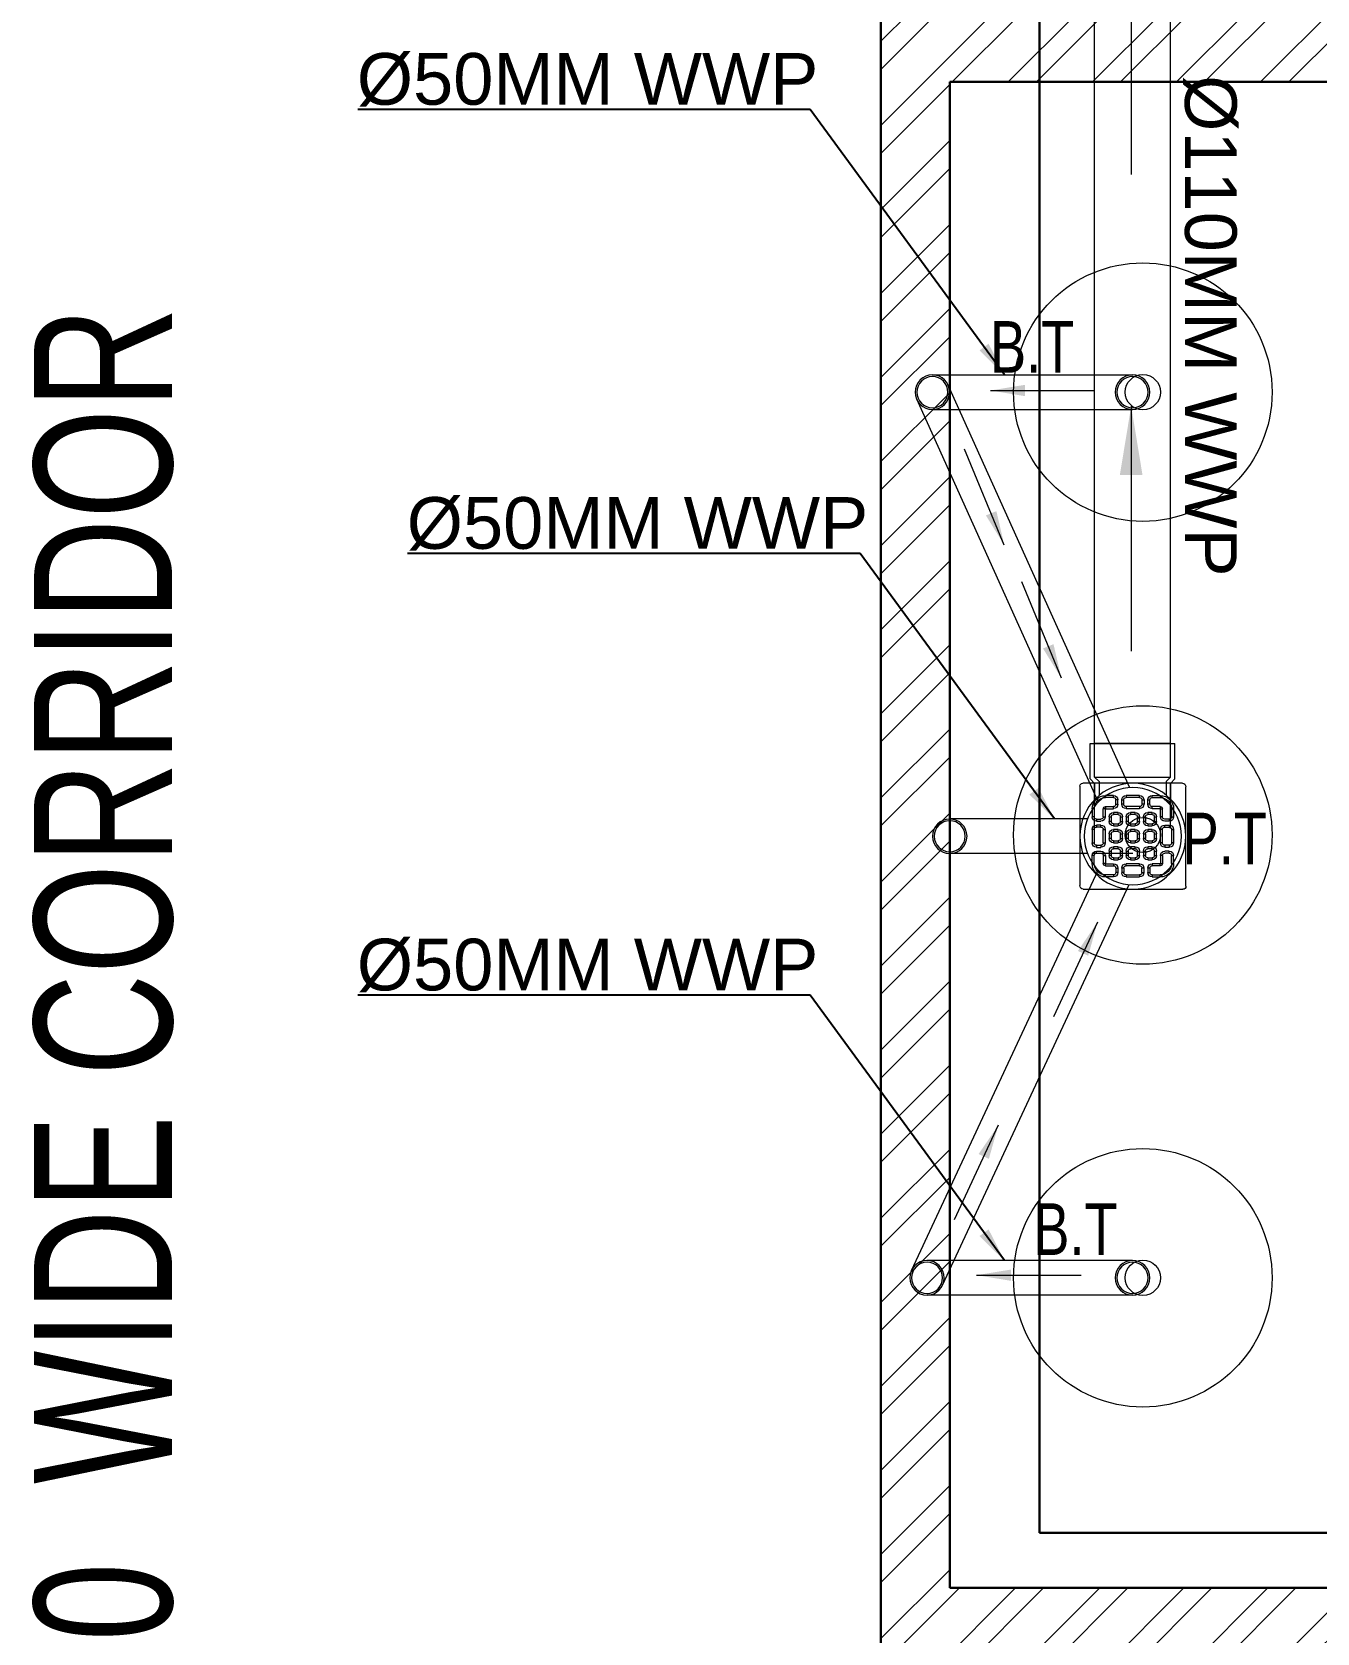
# Model space of a CAD drawing. Header units: millimetres. Extents: x 554 to 29966, y 4404 to 52986.
# Drawn here: x 16079 to 17943, y 41710 to 44033 of the extents above; entities that cross this region are included whole.
import ezdxf

# ---------------------------------------------------------------- set-up
doc = ezdxf.new("R2010")
doc.units = ezdxf.units.MM
doc.linetypes.add('DASHED2', pattern=[0.375, 0.25, -0.125])
for name, color, linetype, lineweight in [('A-TEXT-ROOM-50', 7, 'Continuous', 9), ('PP-BEAM', 6, 'DASHED2', 30), ('PP-WALL', 7, 'Continuous', 30), ('WALL HATCH', 8, 'Continuous', 0)]:
    doc.layers.add(name, color=color, linetype=linetype, lineweight=lineweight)
doc.layers.add('SH - WWP', color=94, linetype='Continuous', lineweight=0, true_color=0x009e00)
doc.layers.add('SH- WWP', color=92, linetype='Continuous')
doc.styles.add('_MAA_200', font='Arial Narrow.ttf', dxfattribs={"height": 100})
doc.styles.add('ARIAL', font='Arial.ttf')
doc.styles.add('ARIEL', font='SANSS___.TTF', dxfattribs={"width": 0.75})
doc.styles.get("Standard").update_dxf_attribs({"font": 'arial.ttf'})
doc.dimstyles.new('COLUMN DIM PLAN', dxfattribs={"dimtxt": 100, "dimasz": 50, "dimexe": 0, "dimexo": 0, "dimgap": 30, "dimtad": 0, "dimdec": 0, "dimdsep": 46, "dimtxsty": '_MAA_200', "dimblk": 'ARCHTICK', "dimcen": 2.5, "dimdle": 50, "dimclrd": 256, "dimclre": 256, "dimclrt": 256, "dimadec": 0, "dimazin": 0, "dimtfac": 1, "dimtdec": 0, "dimtmove": 1, "dimatfit": 3, "dimfxl": 1, "dimlwd": -1, "dimlwe": -1, "dimarcsym": 0})

# ---------------------------------------------------------------- blocks, each defined once
blk = doc.blocks.new('PP-BT')
for radius in [37.5, 33.8]:
    blk.add_circle((-573, 3388.7), radius)
blk = doc.blocks.new('PP-P TRAP')
at = {"linetype": 'Continuous'}
for p, q in [((-551.8, 11576.8), (-556.2, 11572.4)), ((-551.8, 11576.8), (-516.9, 11576.8)), ((-516.9, 11493), (-516.9, 11576.8)), ((-551.8, 11493), (-556.2, 11497.4)), ((-551.8, 11493), (-516.9, 11493))]:
    blk.add_line(p, q, dxfattribs=at)
at = {"linetype": 'Continuous', "ltscale": 0.005}
for p, q in [((-556.2, 11572.4), (-571.7, 11572.4)), ((-554.4, 11568), (-567.7, 11568)), ((-550, 11572.4), (-554.4, 11568)), ((-550, 11497.4), (-550, 11572.4)), ((-550, 11572.4), (-516.9, 11572.4)), ((-556.2, 11497.4), (-572.3, 11497.4)), ((-554.4, 11501.8), (-568.2, 11501.8)), ((-550, 11497.4), (-554.4, 11501.8)), ((-550, 11497.4), (-516.9, 11497.4))]:
    blk.add_line(p, q, dxfattribs=at)
blk.add_line((-516.9, 11572.4), (-516.9, 11497.4))
for radius in [52.3, 48]:
    blk.add_circle((-608.4, 11535.2), radius, dxfattribs=at)
blk = doc.blocks.new('PP-GRATING')
at = {"linetype": 'Continuous'}
for p, q in [((-969.9, -379.6), (-969.9, -277.9)), ((-966.4, -274.4), (-864.7, -274.4)), ((-861.8, -277.3), (-861.8, -379)), ((-943.8, -286.9), (-943.8, -289)), ((-935.6, -286.9), (-943.8, -286.9)), ((-935.6, -289), (-943.8, -289)), ((-935.6, -289), (-935.6, -286.9)), ((-933.3, -295.9), (-933.3, -291.3)), ((-931.2, -291.3), (-933.3, -291.3)), ((-931.2, -295.9), (-931.2, -291.3)), ((-927.3, -291.3), (-927.3, -295.9)), ((-925.2, -291.3), (-927.3, -291.3)), ((-925.2, -291.3), (-925.2, -295.9)), ((-922.8, -289), (-922.8, -286.9)), ((-922.8, -286.9), (-908.9, -286.9)), ((-922.8, -289), (-908.9, -289)), ((-908.9, -286.9), (-908.9, -289)), ((-906.6, -295.9), (-906.6, -291.3)), ((-904.5, -291.3), (-906.6, -291.3)), ((-904.5, -295.9), (-904.5, -291.3)), ((-900.5, -295.9), (-900.5, -291.3)), ((-900.5, -291.3), (-898.4, -291.3)), ((-898.4, -295.9), (-898.4, -291.3)), ((-896.1, -286.9), (-888, -286.9)), ((-896.1, -289), (-896.1, -286.9)), ((-896.1, -289), (-888, -289)), ((-888, -286.9), (-888, -289)), ((-955.4, -300.6), (-957.5, -300.6)), ((-957.5, -300.6), (-957.5, -308.7)), ((-955.4, -308.7), (-957.5, -308.7)), ((-955.4, -300.6), (-955.4, -308.7)), ((-946.1, -308.7), (-946.1, -300.6)), ((-944, -300.6), (-946.1, -300.6)), ((-946.1, -308.7), (-944, -308.7)), ((-944, -308.7), (-944, -300.6)), ((-943.8, -298.3), (-943.8, -300.4)), ((-943.8, -298.3), (-935.6, -298.3)), ((-943.8, -300.4), (-935.6, -300.4)), ((-940, -313.4), (-940, -308.7)), ((-937.9, -308.7), (-940, -308.7)), ((-937.9, -313.4), (-937.9, -308.7)), ((-935.6, -300.4), (-935.6, -298.3)), ((-935.6, -304.3), (-931, -304.3)), ((-935.6, -306.4), (-935.6, -304.3)), ((-935.6, -306.4), (-931, -306.4)), ((-933.3, -295.9), (-931.2, -295.9)), ((-931, -304.3), (-931, -306.4)), ((-928.7, -308.7), (-928.7, -313.4)), ((-926.6, -308.7), (-928.7, -308.7)), ((-927.3, -295.9), (-925.2, -295.9)), ((-926.6, -308.7), (-926.6, -313.4)), ((-922.8, -298.3), (-908.9, -298.3)), ((-922.8, -298.3), (-922.8, -300.4)), ((-922.8, -300.4), (-908.9, -300.4)), ((-922.6, -313.4), (-922.6, -308.7)), ((-920.5, -308.7), (-922.6, -308.7)), ((-920.5, -313.4), (-920.5, -308.7)), ((-918.2, -304.3), (-913.5, -304.3)), ((-918.2, -306.4), (-918.2, -304.3)), ((-918.2, -306.4), (-913.5, -306.4)), ((-913.5, -304.3), (-913.5, -306.4)), ((-911.2, -308.7), (-911.2, -313.4)), ((-909.1, -308.7), (-911.2, -308.7)), ((-909.1, -308.7), (-909.1, -313.4)), ((-908.9, -298.3), (-908.9, -300.4)), ((-906.6, -295.9), (-904.5, -295.9)), ((-905.2, -313.4), (-905.2, -308.7)), ((-903.1, -308.7), (-905.2, -308.7)), ((-903.1, -313.4), (-903.1, -308.7)), ((-900.8, -304.3), (-896.1, -304.3)), ((-900.8, -306.4), (-900.8, -304.3)), ((-900.8, -306.4), (-896.1, -306.4)), ((-898.4, -295.9), (-900.5, -295.9)), ((-888, -298.3), (-896.1, -298.3)), ((-896.1, -300.4), (-896.1, -298.3)), ((-888, -300.4), (-896.1, -300.4)), ((-896.1, -304.3), (-896.1, -306.4)), ((-893.8, -308.7), (-893.8, -313.4)), ((-891.7, -308.7), (-893.8, -308.7)), ((-891.7, -308.7), (-891.7, -313.4)), ((-888, -298.3), (-888, -300.4)), ((-887.8, -308.7), (-887.8, -300.6)), ((-887.8, -300.6), (-885.7, -300.6)), ((-885.7, -308.7), (-887.8, -308.7)), ((-885.7, -308.7), (-885.7, -300.6)), ((-876.4, -300.6), (-876.4, -308.7)), ((-876.4, -300.6), (-874.3, -300.6)), ((-876.4, -308.7), (-874.3, -308.7)), ((-874.3, -300.6), (-874.3, -308.7)), ((-957.5, -321.5), (-957.5, -335.4)), ((-955.4, -321.5), (-957.5, -321.5)), ((-955.4, -321.5), (-955.4, -335.4)), ((-953.1, -311), (-948.4, -311)), ((-953.1, -311), (-953.1, -313.1)), ((-953.1, -313.1), (-948.4, -313.1)), ((-948.4, -317.1), (-953.1, -317.1)), ((-953.1, -317.1), (-953.1, -319.2)), ((-948.4, -319.2), (-953.1, -319.2)), ((-948.4, -319.2), (-948.4, -317.1)), ((-946.1, -335.4), (-946.1, -321.5)), ((-946.1, -321.5), (-944, -321.5)), ((-944, -335.4), (-944, -321.5)), ((-937.9, -313.4), (-940, -313.4)), ((-940, -330.8), (-940, -326.1)), ((-937.9, -326.1), (-940, -326.1)), ((-937.9, -330.8), (-937.9, -326.1)), ((-931, -315.7), (-935.6, -315.7)), ((-935.6, -315.7), (-935.6, -317.8)), ((-931, -317.8), (-935.6, -317.8)), ((-935.6, -321.7), (-931, -321.7)), ((-935.6, -323.8), (-935.6, -321.7)), ((-935.6, -323.8), (-931, -323.8)), ((-931, -315.7), (-931, -317.8)), ((-931, -321.7), (-931, -323.8)), ((-928.7, -313.4), (-926.6, -313.4)), ((-928.7, -326.1), (-928.7, -330.8)), ((-926.6, -326.1), (-928.7, -326.1)), ((-926.6, -326.1), (-926.6, -330.8)), ((-920.5, -313.4), (-922.6, -313.4)), ((-922.6, -330.8), (-922.6, -326.1)), ((-920.5, -326.1), (-922.6, -326.1)), ((-920.5, -330.8), (-920.5, -326.1)), ((-913.5, -315.7), (-918.2, -315.7)), ((-918.2, -315.7), (-918.2, -317.8)), ((-913.5, -317.8), (-918.2, -317.8)), ((-918.2, -321.7), (-913.5, -321.7)), ((-918.2, -323.8), (-918.2, -321.7)), ((-918.2, -323.8), (-913.5, -323.8)), ((-913.5, -315.7), (-913.5, -317.8)), ((-913.5, -321.7), (-913.5, -323.8)), ((-911.2, -313.4), (-909.1, -313.4)), ((-911.2, -326.1), (-911.2, -330.8)), ((-909.1, -326.1), (-911.2, -326.1)), ((-909.1, -326.1), (-909.1, -330.8)), ((-903.1, -313.4), (-905.2, -313.4)), ((-905.2, -330.8), (-905.2, -326.1)), ((-903.1, -326.1), (-905.2, -326.1)), ((-903.1, -330.8), (-903.1, -326.1)), ((-896.1, -315.7), (-900.8, -315.7)), ((-900.8, -315.7), (-900.8, -317.8)), ((-896.1, -317.8), (-900.8, -317.8)), ((-900.8, -321.7), (-896.1, -321.7)), ((-900.8, -323.8), (-900.8, -321.7)), ((-900.8, -323.8), (-896.1, -323.8)), ((-896.1, -315.7), (-896.1, -317.8)), ((-896.1, -321.7), (-896.1, -323.8)), ((-893.8, -313.4), (-891.7, -313.4)), ((-893.8, -326.1), (-893.8, -330.8)), ((-891.7, -326.1), (-893.8, -326.1)), ((-891.7, -326.1), (-891.7, -330.8)), ((-887.8, -335.4), (-887.8, -321.5)), ((-885.7, -321.5), (-887.8, -321.5)), ((-885.7, -335.4), (-885.7, -321.5)), ((-878.7, -311), (-883.3, -311)), ((-878.7, -313.1), (-883.3, -313.1)), ((-883.3, -317.1), (-878.7, -317.1)), ((-883.3, -319.2), (-883.3, -317.1)), ((-883.3, -319.2), (-878.7, -319.2)), ((-878.7, -311), (-878.7, -313.1)), ((-878.7, -317.1), (-878.7, -319.2)), ((-876.4, -321.5), (-876.4, -335.4)), ((-876.4, -321.5), (-874.3, -321.5)), ((-874.3, -321.5), (-874.3, -335.4)), ((-957.5, -335.4), (-955.4, -335.4)), ((-953.1, -337.8), (-948.4, -337.8)), ((-953.1, -337.8), (-953.1, -339.9)), ((-953.1, -339.9), (-948.4, -339.9)), ((-948.4, -337.8), (-948.4, -339.9)), ((-946.1, -335.4), (-944, -335.4)), ((-937.9, -330.8), (-940, -330.8)), ((-931, -333.1), (-935.6, -333.1)), ((-935.6, -333.1), (-935.6, -335.2)), ((-931, -335.2), (-935.6, -335.2)), ((-935.6, -339.2), (-931, -339.2)), ((-935.6, -341.3), (-935.6, -339.2)), ((-935.6, -341.3), (-931, -341.3)), ((-931, -333.1), (-931, -335.2)), ((-931, -339.2), (-931, -341.3)), ((-928.7, -330.8), (-926.6, -330.8)), ((-920.5, -330.8), (-922.6, -330.8)), ((-913.5, -333.1), (-918.2, -333.1)), ((-918.2, -333.1), (-918.2, -335.2)), ((-913.5, -335.2), (-918.2, -335.2)), ((-918.2, -339.2), (-913.5, -339.2)), ((-918.2, -341.3), (-918.2, -339.2)), ((-918.2, -341.3), (-913.5, -341.3)), ((-913.5, -333.1), (-913.5, -335.2)), ((-913.5, -339.2), (-913.5, -341.3)), ((-911.2, -330.8), (-909.1, -330.8)), ((-903.1, -330.8), (-905.2, -330.8)), ((-896.1, -333.1), (-900.8, -333.1)), ((-900.8, -333.1), (-900.8, -335.2)), ((-896.1, -335.2), (-900.8, -335.2)), ((-900.8, -339.2), (-896.1, -339.2)), ((-900.8, -341.3), (-900.8, -339.2)), ((-900.8, -341.3), (-896.1, -341.3)), ((-896.1, -333.1), (-896.1, -335.2)), ((-896.1, -339.2), (-896.1, -341.3)), ((-893.8, -330.8), (-891.7, -330.8)), ((-885.7, -335.4), (-887.8, -335.4)), ((-878.7, -337.8), (-883.3, -337.8)), ((-883.3, -337.8), (-883.3, -339.9)), ((-878.7, -339.9), (-883.3, -339.9)), ((-878.7, -337.8), (-878.7, -339.9)), ((-874.3, -335.4), (-876.4, -335.4)), ((-957.5, -356.4), (-957.5, -348.2)), ((-955.4, -348.2), (-957.5, -348.2)), ((-955.4, -356.4), (-957.5, -356.4)), ((-955.4, -356.4), (-955.4, -348.2)), ((-953.1, -345.9), (-953.1, -343.8)), ((-953.1, -343.8), (-948.4, -343.8)), ((-953.1, -345.9), (-948.4, -345.9)), ((-946.1, -348.2), (-944, -348.2)), ((-946.1, -348.2), (-946.1, -356.4)), ((-944, -356.4), (-946.1, -356.4)), ((-944, -348.2), (-944, -356.4)), ((-943.8, -356.6), (-935.6, -356.6)), ((-943.8, -358.7), (-943.8, -356.6)), ((-943.8, -358.7), (-935.6, -358.7)), ((-940, -348.2), (-940, -343.6)), ((-937.9, -343.6), (-940, -343.6)), ((-937.9, -348.2), (-940, -348.2)), ((-937.9, -348.2), (-937.9, -343.6)), ((-931, -350.5), (-935.6, -350.5)), ((-935.6, -350.5), (-935.6, -352.6)), ((-931, -352.6), (-935.6, -352.6)), ((-935.6, -356.6), (-935.6, -358.7)), ((-931, -350.5), (-931, -352.6)), ((-928.7, -343.6), (-928.7, -348.2)), ((-926.6, -343.6), (-928.7, -343.6)), ((-928.7, -348.2), (-926.6, -348.2)), ((-926.6, -343.6), (-926.6, -348.2)), ((-922.8, -356.6), (-908.9, -356.6)), ((-922.8, -358.7), (-922.8, -356.6)), ((-922.8, -358.7), (-908.9, -358.7)), ((-922.6, -348.2), (-922.6, -343.6)), ((-920.5, -343.6), (-922.6, -343.6)), ((-920.5, -348.2), (-922.6, -348.2)), ((-920.5, -348.2), (-920.5, -343.6)), ((-913.5, -350.5), (-918.2, -350.5)), ((-918.2, -350.5), (-918.2, -352.6)), ((-913.5, -352.6), (-918.2, -352.6)), ((-913.5, -350.5), (-913.5, -352.6)), ((-911.2, -343.6), (-911.2, -348.2)), ((-909.1, -343.6), (-911.2, -343.6)), ((-911.2, -348.2), (-909.1, -348.2)), ((-909.1, -343.6), (-909.1, -348.2)), ((-908.9, -358.7), (-908.9, -356.6)), ((-905.2, -348.2), (-905.2, -343.6)), ((-903.1, -343.6), (-905.2, -343.6)), ((-903.1, -348.2), (-905.2, -348.2)), ((-903.1, -348.2), (-903.1, -343.6)), ((-896.1, -350.5), (-900.8, -350.5)), ((-900.8, -350.5), (-900.8, -352.6)), ((-896.1, -352.6), (-900.8, -352.6)), ((-896.1, -350.5), (-896.1, -352.6)), ((-888, -356.6), (-896.1, -356.6)), ((-896.1, -356.6), (-896.1, -358.7)), ((-888, -358.7), (-896.1, -358.7)), ((-893.8, -343.6), (-893.8, -348.2)), ((-891.7, -343.6), (-893.8, -343.6)), ((-893.8, -348.2), (-891.7, -348.2)), ((-891.7, -343.6), (-891.7, -348.2)), ((-888, -358.7), (-888, -356.6)), ((-887.8, -348.2), (-887.8, -356.4)), ((-885.7, -348.2), (-887.8, -348.2)), ((-887.8, -356.4), (-885.7, -356.4)), ((-885.7, -348.2), (-885.7, -356.4)), ((-878.7, -343.8), (-883.3, -343.8)), ((-878.7, -345.9), (-883.3, -345.9)), ((-878.7, -345.9), (-878.7, -343.8)), ((-876.4, -348.2), (-874.3, -348.2)), ((-876.4, -356.4), (-876.4, -348.2)), ((-876.4, -356.4), (-874.3, -356.4)), ((-874.3, -356.4), (-874.3, -348.2)), ((-943.8, -370.1), (-943.8, -368)), ((-935.6, -368), (-943.8, -368)), ((-935.6, -370.1), (-943.8, -370.1)), ((-935.6, -368), (-935.6, -370.1)), ((-933.3, -361), (-933.3, -365.7)), ((-933.3, -361), (-931.2, -361)), ((-931.2, -365.7), (-933.3, -365.7)), ((-931.2, -361), (-931.2, -365.7)), ((-927.3, -365.7), (-927.3, -361)), ((-927.3, -361), (-925.2, -361)), ((-925.2, -365.7), (-927.3, -365.7)), ((-925.2, -365.7), (-925.2, -361)), ((-908.9, -368), (-922.8, -368)), ((-922.8, -368), (-922.8, -370.1)), ((-908.9, -370.1), (-922.8, -370.1)), ((-908.9, -368), (-908.9, -370.1)), ((-906.6, -361), (-906.6, -365.7)), ((-906.6, -361), (-904.5, -361)), ((-906.6, -365.7), (-904.5, -365.7)), ((-904.5, -361), (-904.5, -365.7)), ((-900.5, -361), (-900.5, -365.7)), ((-898.4, -361), (-900.5, -361)), ((-900.5, -365.7), (-898.4, -365.7)), ((-898.4, -361), (-898.4, -365.7)), ((-896.1, -368), (-896.1, -370.1)), ((-896.1, -368), (-888, -368)), ((-896.1, -370.1), (-888, -370.1)), ((-888, -370.1), (-888, -368)), ((-865.3, -382.5), (-967, -382.5))]:
    blk.add_line(p, q, dxfattribs=at)
for centre, radius, start, end in [((-966.4, -277.9), 3.49, 90, 180), ((-864.7, -277.3), 2.9, 360, 90), ((-943.8, -300.6), 13.7, 90, 180), ((-943.8, -300.6), 11.6, 90, 180), ((-935.6, -291.3), 4.42, 360, 90), ((-935.6, -291.3), 2.32, 360, 90), ((-922.8, -291.3), 4.42, 90, 180), ((-922.8, -291.3), 2.32, 90, 180), ((-908.9, -291.3), 4.42, 360, 90), ((-908.9, -291.3), 2.32, 360, 90), ((-896.1, -291.3), 4.42, 90, 180), ((-896.1, -291.3), 2.32, 90, 180), ((-888, -300.6), 13.7, 0, 90), ((-888, -300.6), 11.6, 0, 90), ((-953.1, -308.7), 4.42, 180, 270), ((-953.1, -308.7), 2.32, 180, 270), ((-948.4, -308.7), 4.42, 270, 360), ((-948.4, -308.7), 2.32, 270, 360), ((-943.8, -300.6), 2.32, 90, 180), ((-943.8, -300.6), 0.232, 90, 180), ((-935.6, -308.7), 4.42, 90, 180), ((-935.6, -308.7), 2.32, 90, 180), ((-935.6, -308.7), 2.32, 90, 180), ((-935.6, -295.9), 4.42, 270, 360), ((-935.6, -295.9), 2.32, 270, 360), ((-931, -308.7), 4.42, 360, 90), ((-931, -308.7), 2.32, 360, 90), ((-922.8, -295.9), 4.42, 180, 270), ((-922.8, -295.9), 2.32, 180, 270), ((-918.2, -308.7), 4.42, 90, 180), ((-918.2, -308.7), 2.32, 90, 180), ((-918.2, -308.7), 2.32, 90, 180), ((-913.5, -308.7), 4.42, 360, 90), ((-913.5, -308.7), 2.32, 360, 90), ((-908.9, -295.9), 4.42, 270, 360), ((-908.9, -295.9), 2.32, 270, 360), ((-900.8, -308.7), 4.42, 90, 180), ((-900.8, -308.7), 2.32, 90, 180), ((-896.1, -295.9), 4.42, 180, 270), ((-896.1, -295.9), 2.32, 180, 270), ((-896.1, -308.7), 4.42, 360, 90), ((-896.1, -308.7), 2.32, 360, 90), ((-888, -300.6), 2.32, 0, 90), ((-888, -300.6), 0.232, 0, 90), ((-883.3, -308.7), 4.42, 180, 270), ((-883.3, -308.7), 2.32, 180, 270), ((-878.7, -308.7), 2.32, 270, 0), ((-878.7, -308.7), 4.42, 270, 0), ((-953.1, -321.5), 4.42, 90, 180), ((-953.1, -321.5), 2.32, 90, 180), ((-948.4, -321.5), 4.42, 360, 90), ((-948.4, -321.5), 2.32, 360, 90), ((-935.6, -313.4), 4.42, 180, 270), ((-935.6, -326.1), 4.42, 90, 180), ((-935.6, -313.4), 2.32, 180, 270), ((-935.6, -326.1), 2.32, 90, 180), ((-935.6, -326.1), 2.32, 90, 180), ((-931, -313.4), 2.32, 270, 360), ((-931, -313.4), 4.42, 270, 0), ((-931, -326.1), 4.42, 360, 90), ((-931, -326.1), 2.32, 360, 90), ((-918.2, -313.4), 4.42, 180, 270), ((-918.2, -326.1), 4.42, 90, 180), ((-918.2, -313.4), 2.32, 180, 270), ((-918.2, -326.1), 2.32, 90, 180), ((-918.2, -326.1), 2.32, 90, 180), ((-913.5, -313.4), 2.32, 270, 0), ((-913.5, -313.4), 4.42, 270, 0), ((-913.5, -326.1), 4.42, 360, 90), ((-913.5, -326.1), 2.32, 360, 90), ((-900.8, -313.4), 4.42, 180, 270), ((-900.8, -326.1), 4.42, 90, 180), ((-900.8, -313.4), 2.32, 180, 270), ((-900.8, -326.1), 2.32, 90, 180), ((-900.8, -326.1), 2.32, 90, 180), ((-896.1, -313.4), 2.32, 270, 0), ((-896.1, -313.4), 4.42, 270, 0), ((-896.1, -326.1), 4.42, 360, 90), ((-896.1, -326.1), 2.32, 360, 90), ((-883.3, -321.5), 4.42, 90, 180), ((-883.3, -321.5), 2.32, 90, 180), ((-878.7, -321.5), 4.42, 360, 90), ((-878.7, -321.5), 2.32, 360, 90), ((-953.1, -335.4), 4.42, 180, 270), ((-953.1, -335.4), 2.32, 180, 270), ((-948.4, -335.4), 4.42, 270, 360), ((-948.4, -335.4), 2.32, 270, 360), ((-935.6, -330.8), 4.42, 180, 270), ((-935.6, -343.6), 4.42, 90, 180), ((-935.6, -330.8), 2.32, 180, 270), ((-935.6, -343.6), 2.32, 90, 180), ((-935.6, -343.6), 2.32, 90, 180), ((-931, -330.8), 2.32, 270, 360), ((-931, -330.8), 4.42, 270, 0), ((-931, -343.6), 4.42, 360, 90), ((-931, -343.6), 2.32, 360, 90), ((-918.2, -330.8), 4.42, 180, 270), ((-918.2, -343.6), 4.42, 90, 180), ((-918.2, -330.8), 2.32, 180, 270), ((-918.2, -343.6), 2.32, 90, 180), ((-918.2, -343.6), 2.32, 90, 180), ((-913.5, -330.8), 2.32, 270, 0), ((-913.5, -330.8), 4.42, 270, 0), ((-913.5, -343.6), 4.42, 360, 90), ((-913.5, -343.6), 2.32, 360, 90), ((-900.8, -330.8), 4.42, 180, 270), ((-900.8, -343.6), 4.42, 90, 180), ((-900.8, -330.8), 2.32, 180, 270), ((-900.8, -343.6), 2.32, 90, 180), ((-900.8, -343.6), 2.32, 90, 180), ((-896.1, -330.8), 2.32, 270, 0), ((-896.1, -330.8), 4.42, 270, 0), ((-896.1, -343.6), 4.42, 360, 90), ((-896.1, -343.6), 2.32, 360, 90), ((-883.3, -335.4), 4.42, 180, 270), ((-883.3, -335.4), 2.32, 180, 270), ((-878.7, -335.4), 2.32, 270, 0), ((-878.7, -335.4), 4.42, 270, 0), ((-953.1, -348.2), 4.42, 90, 180), ((-943.8, -356.4), 13.7, 180, 270), ((-953.1, -348.2), 2.32, 90, 180), ((-943.8, -356.4), 11.6, 180, 270), ((-948.4, -348.2), 4.42, 360, 90), ((-948.4, -348.2), 2.32, 360, 90), ((-943.8, -356.4), 2.32, 180, 270), ((-943.8, -356.4), 0.232, 180, 270), ((-935.6, -348.2), 4.42, 180, 270), ((-935.6, -348.2), 2.32, 180, 270), ((-935.6, -361), 4.42, 360, 90), ((-935.6, -361), 2.32, 360, 90), ((-931, -348.2), 2.32, 270, 360), ((-931, -348.2), 4.42, 270, 0), ((-922.8, -361), 4.42, 90, 180), ((-922.8, -361), 2.32, 90, 180), ((-918.2, -348.2), 4.42, 180, 270), ((-918.2, -348.2), 2.32, 180, 270), ((-913.5, -348.2), 2.32, 270, 0), ((-913.5, -348.2), 4.42, 270, 0), ((-908.9, -361), 4.42, 360, 90), ((-908.9, -361), 2.32, 360, 90), ((-900.8, -348.2), 4.42, 180, 270), ((-900.8, -348.2), 2.32, 180, 270), ((-896.1, -361), 4.42, 90, 180), ((-896.1, -361), 2.32, 90, 180), ((-896.1, -348.2), 2.32, 270, 0), ((-896.1, -348.2), 4.42, 270, 0), ((-888, -356.4), 2.32, 270, 360), ((-888, -356.4), 0.232, 270, 360), ((-888, -356.4), 13.7, 270, 360), ((-888, -356.4), 11.6, 270, 360), ((-883.3, -348.2), 4.42, 90, 180), ((-883.3, -348.2), 2.32, 90, 180), ((-878.7, -348.2), 4.42, 360, 90), ((-878.7, -348.2), 2.32, 360, 90), ((-935.6, -365.7), 4.42, 270, 0), ((-935.6, -365.7), 2.32, 270, 0), ((-922.8, -365.7), 4.42, 180, 270), ((-922.8, -365.7), 2.32, 180, 270), ((-908.9, -365.7), 2.32, 269.679, 359.679), ((-908.9, -365.7), 4.42, 269.679, 359.679), ((-896.1, -365.7), 4.42, 180, 270), ((-896.1, -365.7), 2.32, 180, 270), ((-967.4, -380), 2.55, 171.2591, 278.7567), ((-865.3, -379), 3.49, 270, 360)]:
    blk.add_arc(centre, radius, start, end, dxfattribs=at)
blk = doc.blocks.new('_ArchTick')
at = {"color": 0, "linetype": 'ByBlock', "const_width": 0.15}
blk.add_lwpolyline([(-0.5, -0.5), (0.5, 0.5)], dxfattribs=at)

msp = doc.modelspace()

# ---------------------------------------------------------------- hatches: boundary and pattern name
at = {"layer": 'WALL HATCH'}
h = msp.add_hatch(dxfattribs=at)
h.set_pattern_fill('ANSI32', color=256, scale=230, style=0)
h.set_pattern_definition([(45, (-2728487.74, 3305291.59), (-60.9879599, 60.9879599), []), (45, (-2728447.08, 3305291.59), (-60.9879599, 60.9879599), [])])
h.paths.add_polyline_path([(18740.4, 45125.6), (18740.4, 45275.6), (17910.4, 45275.6), (17910.4, 44975.6), (17875.4, 44975.6), (17875.4, 44060.6), (17310.4, 44060.6), (17310.4, 40060.6), (17310.4, 39545.6), (17460.4, 39545.6), (17460.4, 41625.6), (20775.4, 41625.6), (20775.4, 42890.6), (20660, 42890.6), (20625.4, 42890.6), (20625.4, 41775.6), (17410.4, 41775.6), (17410.4, 43960.6), (17975.4, 43960.6), (17975.4, 45125.6)])
h.paths.add_polyline_path([(17977.3, 45174.9), (18338, 45174.9), (18338, 44907.2), (17977.3, 44907.2)], flags=24)

# ---------------------------------------------------------------- linework, layer by layer
at = {"layer": 'PP-BEAM', "lineweight": 30, "ltscale": 3}
for p, q in [((17310.4, 31620.6), (17310.4, 44975.6)), ((17540.4, 41855.6), (17540.4, 44975.6)), ((17540.4, 41855.6), (20625.4, 41855.6))]:
    msp.add_line(p, q, dxfattribs=at)
at = {"layer": 'PP-WALL', "ltscale": 0.6}
for p, q in [((17310.4, 44060.6), (17310.4, 40060.6)), ((17410.4, 43960.6), (17410.4, 41775.6)), ((17410.4, 43960.6), (17975.4, 43960.6)), ((17410.4, 41775.6), (20625.4, 41775.6))]:
    msp.add_line(p, q, dxfattribs=at)
at = {"layer": 'PP-WALL', "lineweight": 0, "ltscale": 0.6}
for centre, radius in [((17690.4, 43510.6), 187.5), ((17690.4, 43510.6), 25.6), ((17690.4, 42868.1), 187.5), ((17690.4, 42868.1), 25.6), ((17690.4, 42225.6), 187.5), ((17690.4, 42225.6), 25.6)]:
    msp.add_circle(centre, radius, dxfattribs=at)
at = {"layer": 'SH - WWP'}
for p, q in [((17385.2, 43535.6), (17675.4, 43535.6)), ((17671.6, 42936.5), (17408, 43520.9)), ((17623.2, 42922.2), (17362.4, 43500.3)), ((17385.2, 43485.6), (17675.4, 43485.6)), ((17626, 42916), (17623.8, 42920.9)), ((17610.1, 42891.3), (17410.2, 42891.3)), ((17610.1, 42841.3), (17410.2, 42841.3)), ((17675.9, 42841.3), (17617.6, 42841.3)), ((17354.8, 42236.1), (17625.4, 42817.2)), ((17400.1, 42215), (17670.8, 42796.1)), ((17377.4, 42280.6), (17377.4, 42280.6)), ((17675.4, 42250.6), (17377.2, 42250.6)), ((17675.4, 42200.6), (17377.2, 42200.6))]:
    msp.add_line(p, q, dxfattribs=at)
for points in [[(17620.4, 42952), (17620.4, 44306.5)], [(17730.4, 42952), (17730.4, 44306.5)], [(17620.4, 42877.6), (17620.4, 42943.1)], [(17730.4, 42877.6), (17730.4, 42943.1)]]:
    msp.add_lwpolyline(points, dxfattribs=at)

# ---------------------------------------------------------------- block references
for name, p, xscale, yscale, zscale in [('PP-BT', (17003.4, 41252.5), -0.6663561780071596, 0.6663561780071598, 0.6663561780071598), ('PP-BT', (17293.6, 41252.5), -0.6663561780071596, 0.6663561780071598, 0.6663561780071598), ('PP-GRATING', (16375, 43332.9), -1.420423502823727, 1.420423502823728, 1.420423502823728), ('PP-BT', (17028.6, 40608.2), -0.6663561780071596, 0.6663561780071598, 0.6663561780071598), ('PP-BT', (16995.6, 39967.5), -0.6663561780071596, 0.6663561780071598, 0.6663561780071598), ('PP-BT', (17293.6, 39967.5), -0.6663561780071596, 0.6663561780071598, 0.6663561780071598)]:
    msp.add_blockref(name, p, dxfattribs=dict(at, xscale=xscale, yscale=yscale, zscale=zscale))
at = {"layer": 'SH - WWP', "xscale": -1.467216459969243, "yscale": 1.467216459969243, "zscale": 1.467216459969243, "rotation": 270}
msp.add_blockref('PP-P TRAP', (751.3, 43759), dxfattribs=at)

# ---------------------------------------------------------------- texts
at = {"layer": 'A-TEXT-ROOM-50', "insert": (16082.4, 42495.3), "char_height": 200, "width": 4344.136, "attachment_point": 2, "rotation": 90, "style": 'ARIAL'}
msp.add_mtext('{\\fSwis721 LtCn BT|b0|i0|c0|p34;2100  WIDE CORRIDOR}', dxfattribs=at)
at = {"layer": 'SH- WWP', "lineweight": 30, "char_height": 75, "width": 774.871, "attachment_point": 3}
for insert in [(17272.6, 44002.6), (17345, 43358.3), (17272.6, 42717.6)]:
    msp.add_mtext('\\pxqc;\\A1;\\fArial|b0|i0|c0|p34;\\C3;Ø50MM WWP', dxfattribs=dict(at, insert=insert))
at = {"layer": 'SH- WWP', "lineweight": 30, "insert": (17748.7, 43994.1), "char_height": 75, "width": 774.871, "attachment_point": 7, "rotation": 270}
msp.add_mtext('\\pxqc;\\A1;\\fArial|b0|i0|c0|p34;\\C3;Ø110MM WWP', dxfattribs=at)
at = {"layer": 'WALL HATCH', "color": 5, "char_height": 75, "width": 180.97, "attachment_point": 3, "style": 'ARIEL'}
for s, insert in [('\\pxqc;{\\fArial|b0|i0|c0|p2;\\C3;B.T}', (17620.4, 43613.7)), ('\\pxqc;{\\fArial|b0|i0|c0|p2;\\C3;P.T}', (17899.7, 42900.4)), ('\\pxqc;{\\fArial|b0|i0|c0|p2;\\C3;B.T}', (17683.2, 42333.7))]:
    msp.add_mtext(s, dxfattribs=dict(at, insert=insert))

# ---------------------------------------------------------------- leaders
at = {"layer": 'SH - WWP'}
for points, override in [([(17673.5, 44181.9), (17673.5, 43826.3)], {"dimasz": 100, "dimgap": 30, "dimtad": 0, "dimfxl": 5, "dimarcsym": 2}), ([(17469.4, 43513), (17620.4, 43513)], {"dimgap": 30, "dimtad": 0, "dimfxl": 5, "dimarcsym": 2}), ([(17673.5, 43490.3), (17673.5, 43134.7)], {"dimasz": 100, "dimgap": 30, "dimtad": 0, "dimfxl": 5, "dimarcsym": 2}), ([(17489.5, 43288.6), (17431.9, 43428.1)], {"dimgap": 30, "dimtad": 0, "dimfxl": 5, "dimarcsym": 2}), ([(17572.3, 43095.6), (17514.7, 43235.2)], {"dimgap": 30, "dimtad": 0, "dimfxl": 5, "dimarcsym": 2}), ([(17624.8, 42741.7), (17560.8, 42604.2)], {"dimgap": 30, "dimtad": 0, "dimfxl": 5, "dimarcsym": 2}), ([(17480.8, 42447), (17416.8, 42309.6)], {"dimgap": 30, "dimtad": 0, "dimfxl": 5, "dimarcsym": 2}), ([(17449.4, 42229.4), (17601, 42229.4)], {"dimgap": 30, "dimtad": 0, "dimfxl": 5, "dimarcsym": 2})]:
    msp.add_leader(points, dimstyle='COLUMN DIM PLAN', override=override, dxfattribs=at)
at = {"layer": 'SH- WWP', "lineweight": 30}
for points in [[(17489.6, 43535.6), (17207.9, 43920.8), (16551.8, 43920.8)], [(17562.1, 42891.3), (17280.4, 43276.5), (16624.2, 43276.5)], [(17489.6, 42250.6), (17207.9, 42635.8), (16551.8, 42635.8)]]:
    msp.add_leader(points, dimstyle='COLUMN DIM PLAN', override={"dimgap": 30, "dimtad": 0, "dimfxl": 5, "dimarcsym": 2}, dxfattribs=at)

doc.saveas('drawing.dxf')
